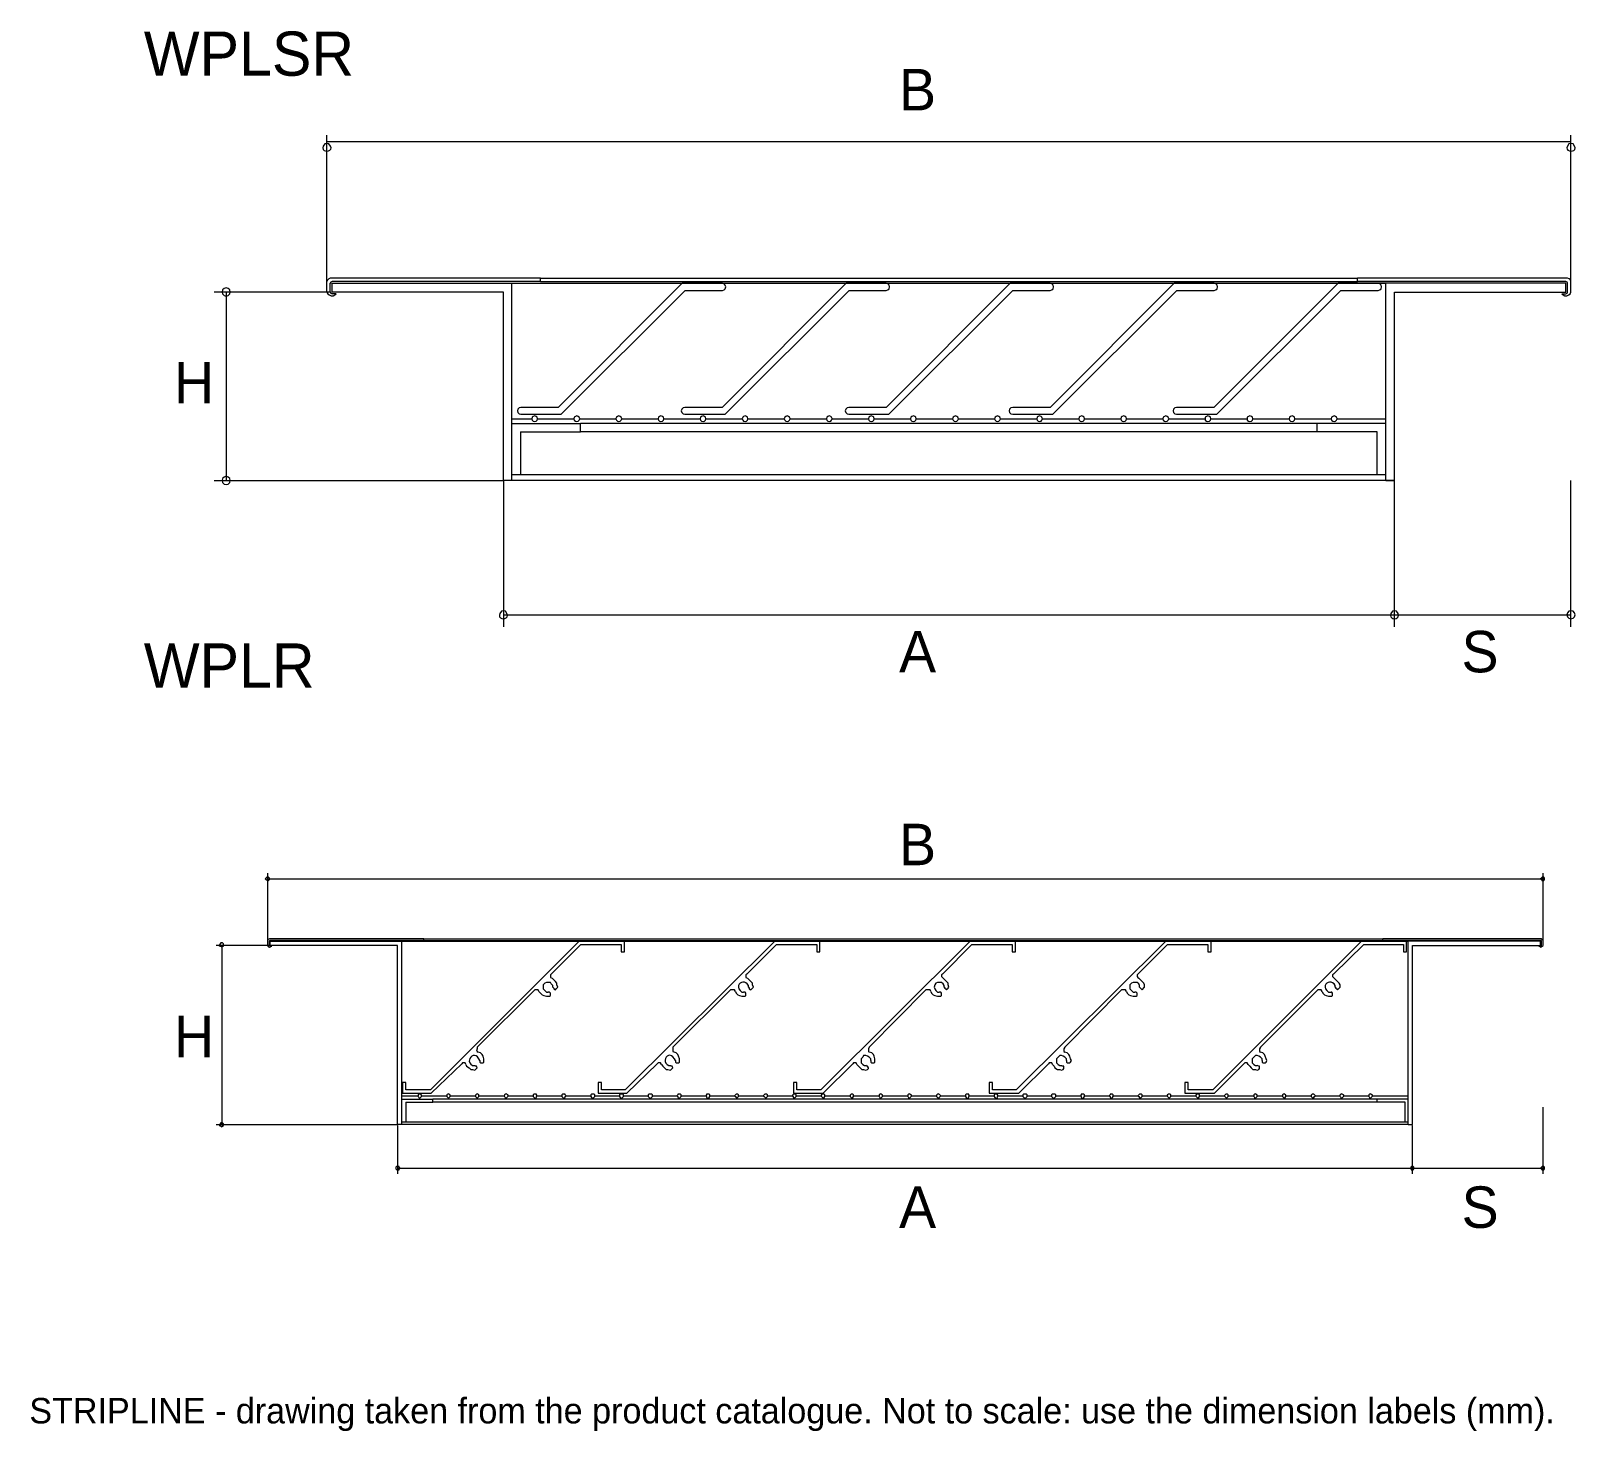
# Model space of a CAD drawing. Extents: x 0 to 243, y -13 to 206.
import ezdxf

# ---------------------------------------------------------------- set-up
doc = ezdxf.new("R2010")
doc.units = 0
for name, color, linetype in [('GEOMETRY', 7, 'Continuous'), ('NOTE', 1, 'Continuous'), ('TEXT', 7, 'Continuous')]:
    doc.layers.add(name, color=color, linetype=linetype)

msp = doc.modelspace()

# ---------------------------------------------------------------- linework, layer by layer
at = {"layer": 'GEOMETRY', "lineweight": 20}
for points in [[(46.69, 167.14), (46.69, 190.13)], [(46.69, 189.13), (241.84, 189.13)], [(241.85, 167.14), (241.85, 190.13)], [(80.19, 167.67), (47.22, 167.67), (46.96, 167.6), (46.77, 167.4), (46.69, 167.14)], [(80.19, 167.14), (80.19, 167.67)], [(80.19, 167.67), (208.35, 167.67)], [(241.31, 167.67), (208.35, 167.67)], [(208.35, 167.14), (208.35, 167.67)], [(241.85, 167.14), (241.77, 167.41), (241.58, 167.6), (241.31, 167.67)], [(47.22, 165.51), (28.98, 165.51)], [(30.87, 165.51), (30.87, 135.96)], [(46.69, 165.51), (46.69, 167.14)], [(46.69, 165.51), (46.81, 165.24), (47.03, 165.05), (47.34, 164.94), (47.64, 164.94), (47.91, 165.05), (48.14, 165.24)], [(80.19, 167.14), (47.49, 167.14), (47.3, 167.06), (47.22, 166.88)], [(47.22, 165.51), (47.22, 166.88)], [(47.22, 165.51), (47.3, 165.32), (47.49, 165.24)], [(74.39, 165.51), (47.49, 165.51), (47.49, 166.88), (75.72, 166.88)], [(48.14, 165.24), (47.49, 165.24)], [(74.39, 135.96), (74.39, 165.51)], [(74.39, 135.96), (74.39, 165.51)], [(75.72, 135.96), (75.72, 166.88)], [(75.72, 166.88), (212.82, 166.88)], [(80.19, 167.14), (208.35, 167.14)], [(241.05, 167.14), (208.35, 167.14)], [(241.05, 166.88), (208.35, 166.88)], [(212.82, 135.96), (212.82, 166.88)], [(214.15, 135.96), (214.15, 165.51)], [(214.15, 165.51), (241.05, 165.51)], [(240.4, 165.24), (241.05, 165.24), (241.24, 165.32), (241.31, 165.51)], [(240.4, 165.24), (240.63, 165.05), (240.9, 164.94), (241.2, 164.94), (241.5, 165.05), (241.73, 165.24), (241.84, 165.51)], [(241.31, 166.88), (241.24, 167.06), (241.05, 167.14)], [(241.05, 165.51), (241.05, 166.88)], [(241.31, 165.51), (241.31, 166.88)], [(241.85, 165.51), (241.85, 167.14)], [(75.72, 145.63), (78.83, 145.63)], [(79.74, 145.63), (79.66, 145.86), (79.51, 146.01), (79.28, 146.08), (79.05, 146.01), (78.9, 145.86), (78.83, 145.63), (78.9, 145.4), (79.05, 145.25), (79.28, 145.18), (79.51, 145.25), (79.66, 145.4), (79.74, 145.63), (85.43, 145.63)], [(86.34, 145.63), (86.26, 145.86), (86.11, 146.01), (85.88, 146.08), (85.66, 146.01), (85.5, 145.86), (85.43, 145.63), (85.5, 145.4), (85.66, 145.25), (85.88, 145.18), (86.11, 145.25), (86.26, 145.4), (86.34, 145.63), (92.03, 145.63)], [(92.94, 145.63), (92.86, 145.86), (92.71, 146.01), (92.49, 146.08), (92.26, 146.01), (92.11, 145.86), (92.03, 145.63), (92.11, 145.4), (92.26, 145.25), (92.49, 145.18), (92.71, 145.25), (92.86, 145.4), (92.94, 145.63), (98.63, 145.63)], [(99.54, 145.63), (99.47, 145.86), (99.31, 146.01), (99.09, 146.08), (98.86, 146.01), (98.71, 145.86), (98.63, 145.63), (98.71, 145.4), (98.86, 145.25), (99.09, 145.18), (99.31, 145.25), (99.47, 145.4), (99.54, 145.63), (105.23, 145.63)], [(106.14, 145.63), (106.07, 145.86), (105.91, 146.01), (105.69, 146.08), (105.46, 146.01), (105.31, 145.86), (105.23, 145.63), (105.31, 145.4), (105.46, 145.25), (105.69, 145.18), (105.91, 145.25), (106.07, 145.4), (106.14, 145.63), (111.83, 145.63)], [(112.74, 145.63), (112.67, 145.86), (112.51, 146.01), (112.29, 146.08), (112.06, 146.01), (111.91, 145.86), (111.83, 145.63), (111.91, 145.4), (112.06, 145.25), (112.29, 145.18), (112.51, 145.25), (112.67, 145.4), (112.74, 145.63), (118.43, 145.63)], [(119.34, 145.63), (119.27, 145.86), (119.12, 146.01), (118.89, 146.08), (118.66, 146.01), (118.51, 145.86), (118.43, 145.63), (118.51, 145.4), (118.66, 145.25), (118.89, 145.18), (119.12, 145.25), (119.27, 145.4), (119.34, 145.63), (125.04, 145.63)], [(125.95, 145.63), (125.87, 145.86), (125.72, 146.01), (125.49, 146.08), (125.26, 146.01), (125.11, 145.86), (125.04, 145.63), (125.11, 145.4), (125.26, 145.25), (125.49, 145.18), (125.72, 145.25), (125.87, 145.4), (125.95, 145.63), (131.64, 145.63)], [(132.55, 145.63), (132.47, 145.86), (132.32, 146.01), (132.09, 146.08), (131.86, 146.01), (131.71, 145.86), (131.64, 145.63), (131.71, 145.4), (131.86, 145.25), (132.09, 145.18), (132.32, 145.25), (132.47, 145.4), (132.55, 145.63), (138.24, 145.63)], [(139.15, 145.63), (139.07, 145.86), (138.92, 146.01), (138.69, 146.08), (138.46, 146.01), (138.31, 145.86), (138.24, 145.63), (138.31, 145.4), (138.46, 145.25), (138.69, 145.18), (138.92, 145.25), (139.07, 145.4), (139.15, 145.63), (144.84, 145.63)], [(145.75, 145.63), (145.67, 145.86), (145.52, 146.01), (145.29, 146.08), (145.07, 146.01), (144.91, 145.86), (144.84, 145.63), (144.91, 145.4), (145.07, 145.25), (145.29, 145.18), (145.52, 145.25), (145.67, 145.4), (145.75, 145.63), (151.44, 145.63)], [(152.35, 145.63), (152.28, 145.86), (152.12, 146.01), (151.89, 146.08), (151.67, 146.01), (151.52, 145.86), (151.44, 145.63), (151.52, 145.4), (151.67, 145.25), (151.89, 145.18), (152.12, 145.25), (152.28, 145.4), (152.35, 145.63), (158.04, 145.63)], [(158.95, 145.63), (158.87, 145.86), (158.72, 146.01), (158.5, 146.08), (158.27, 146.01), (158.12, 145.86), (158.04, 145.63), (158.12, 145.4), (158.27, 145.25), (158.5, 145.18), (158.72, 145.25), (158.87, 145.4), (158.95, 145.63), (164.64, 145.63)], [(165.55, 145.63), (165.48, 145.86), (165.33, 146.01), (165.1, 146.08), (164.87, 146.01), (164.68, 145.86), (164.64, 145.63), (164.68, 145.4), (164.87, 145.25), (165.1, 145.18), (165.33, 145.25), (165.48, 145.4), (165.55, 145.63), (171.24, 145.63)], [(172.15, 145.63), (172.08, 145.86), (171.93, 146.01), (171.7, 146.08), (171.47, 146.01), (171.28, 145.86), (171.24, 145.63), (171.28, 145.4), (171.47, 145.25), (171.7, 145.18), (171.93, 145.25), (172.08, 145.4), (172.15, 145.63), (177.84, 145.63)], [(178.76, 145.63), (178.68, 145.86), (178.53, 146.01), (178.3, 146.08), (178.07, 146.01), (177.88, 145.86), (177.84, 145.63), (177.88, 145.4), (178.07, 145.25), (178.3, 145.18), (178.53, 145.25), (178.68, 145.4), (178.76, 145.63), (184.45, 145.63)], [(185.36, 145.63), (185.28, 145.86), (185.13, 146.01), (184.9, 146.08), (184.67, 146.01), (184.48, 145.86), (184.45, 145.63), (184.48, 145.4), (184.67, 145.25), (184.9, 145.18), (185.13, 145.25), (185.28, 145.4), (185.36, 145.63), (191.05, 145.63)], [(191.96, 145.63), (191.88, 145.86), (191.73, 146.01), (191.5, 146.08), (191.27, 146.01), (191.08, 145.86), (191.05, 145.63), (191.08, 145.4), (191.27, 145.25), (191.5, 145.18), (191.73, 145.25), (191.88, 145.4), (191.96, 145.63), (197.65, 145.63)], [(198.56, 145.63), (198.48, 145.86), (198.33, 146.01), (198.1, 146.08), (197.88, 146.01), (197.69, 145.86), (197.65, 145.63), (197.69, 145.4), (197.88, 145.25), (198.1, 145.18), (198.33, 145.25), (198.48, 145.4), (198.56, 145.63), (204.25, 145.63)], [(205.16, 145.63), (205.08, 145.86), (204.93, 146.01), (204.7, 146.08), (204.48, 146.01), (204.29, 145.86), (204.25, 145.63), (204.29, 145.4), (204.48, 145.25), (204.7, 145.18), (204.93, 145.25), (205.08, 145.4), (205.16, 145.63), (212.82, 145.63)], [(75.72, 144.91), (86.45, 144.91)], [(77.04, 143.58), (77.04, 136.83), (75.72, 136.83)], [(77.04, 143.58), (86.45, 143.58)], [(212.82, 144.91), (202.05, 144.91), (86.45, 144.91)], [(86.45, 143.58), (86.45, 144.91)], [(211.46, 143.58), (202.05, 143.58), (86.45, 143.58)], [(202.05, 143.58), (202.05, 144.91)], [(211.46, 136.83), (211.46, 143.58)], [(28.98, 135.96), (74.39, 135.96)], [(212.82, 135.96), (214.15, 135.96), (74.39, 135.96)], [(75.72, 135.96), (74.39, 135.96)], [(74.39, 135.96), (74.39, 112.97)], [(212.82, 136.83), (211.46, 136.83), (77.04, 136.83)], [(214.15, 112.97), (214.15, 135.96)], [(241.85, 112.97), (241.85, 135.96)], [(74.39, 114.86), (241.85, 114.86)], [(37.41, 63.78), (37.41, 74.35)], [(37.41, 73.45), (237.47, 73.45)], [(237.47, 63.78), (237.47, 74.35)], [(37.66, 63), (29.29, 63)], [(30.19, 63), (30.19, 34.77)], [(61.9, 64.03), (37.67, 64.03), (37.41, 63.91), (37.41, 63.78)], [(37.41, 63), (37.41, 63.78)], [(37.41, 63), (37.41, 62.87), (37.66, 62.75), (37.92, 62.87), (38.05, 62.87)], [(37.66, 63), (37.66, 63.65)], [(37.66, 63), (37.79, 62.87)], [(61.9, 63.78), (37.67, 63.78), (37.67, 63.65)], [(57.78, 63), (37.8, 63), (37.8, 63.65), (58.42, 63.65)], [(57.78, 34.9), (57.78, 63)], [(57.78, 34.9), (57.78, 63)], [(58.42, 34.9), (58.42, 63.65)], [(58.42, 63.65), (216.33, 63.65)], [(81.88, 58.49), (86.52, 63.13), (92.84, 63.13), (92.84, 61.97), (93.35, 61.97), (93.35, 63.65), (86.26, 63.65), (62.93, 40.32), (59.06, 40.32), (59.06, 41.47), (58.55, 41.47), (58.55, 39.8), (63.06, 39.8), (67.83, 44.44)], [(61.9, 64.03), (212.34, 64.03)], [(61.9, 63.78), (61.9, 64.03)], [(61.9, 63.78), (212.34, 63.78)], [(112.56, 58.49), (117.2, 63.13), (123.52, 63.13), (123.52, 61.97), (124.03, 61.97), (124.03, 63.65), (116.94, 63.65), (93.48, 40.32), (89.75, 40.32), (89.75, 41.47), (89.23, 41.47), (89.23, 39.8), (93.74, 39.8), (98.51, 44.44)], [(143.24, 58.49), (147.88, 63.13), (154.2, 63.13), (154.2, 61.97), (154.71, 61.97), (154.71, 63.65), (147.62, 63.65), (124.16, 40.32), (120.42, 40.32), (120.42, 41.47), (119.91, 41.47), (119.91, 39.8), (124.55, 39.8), (129.19, 44.44)], [(173.92, 58.49), (178.56, 63.13), (184.88, 63.13), (184.88, 61.97), (185.39, 61.97), (185.39, 63.65), (178.3, 63.65), (154.84, 40.32), (151.1, 40.32), (151.1, 41.47), (150.59, 41.47), (150.59, 39.8), (155.23, 39.8), (159.87, 44.44)], [(204.6, 58.49), (209.37, 63.13), (215.56, 63.13), (215.56, 61.97), (216.07, 61.97), (216.07, 63.65), (208.98, 63.65), (185.65, 40.32), (181.78, 40.32), (181.78, 41.47), (181.27, 41.47), (181.27, 39.8), (185.91, 39.8), (190.55, 44.44)], [(237.21, 64.03), (212.34, 64.03)], [(212.34, 63.78), (212.34, 64.03)], [(237.09, 63.78), (212.34, 63.78)], [(237.09, 63.65), (214.27, 63.65)], [(216.33, 34.9), (216.33, 63.65)], [(216.98, 34.9), (216.98, 63)], [(216.98, 63), (237.09, 63)], [(236.83, 62.87), (237.09, 62.87), (237.21, 63)], [(236.83, 62.87), (236.96, 62.87), (237.09, 62.75), (237.34, 62.87), (237.47, 63)], [(237.21, 63.65), (237.21, 63.78), (237.09, 63.78)], [(237.09, 63), (237.09, 63.65)], [(237.47, 63.78), (237.34, 63.91), (237.21, 64.03)], [(237.21, 63), (237.21, 63.65)], [(237.47, 63), (237.47, 63.78)], [(38.05, 62.87), (37.79, 62.87)], [(81.88, 58.49), (81.75, 58.36), (81.75, 57.98), (82.01, 57.85)], [(112.56, 58.49), (112.43, 58.36), (112.43, 57.98), (112.69, 57.85)], [(143.24, 58.49), (143.11, 58.36), (143.11, 58.1), (143.24, 57.98), (143.37, 57.85)], [(173.92, 58.49), (173.79, 58.36), (173.79, 58.1), (173.92, 57.98), (174.05, 57.85)], [(204.6, 58.49), (204.47, 58.36), (204.47, 58.1), (204.6, 57.98), (204.73, 57.85)], [(70.28, 47.02), (79.3, 56.04)], [(79.95, 55.79), (79.82, 56.04), (79.3, 56.04)], [(79.95, 55.79), (80.2, 55.53), (80.46, 55.27), (80.72, 55.14), (81.11, 55.01), (81.62, 55.01), (81.75, 55.14), (81.75, 55.53), (81.62, 55.66), (81.36, 55.66)], [(82.14, 56.43), (82.14, 56.69), (81.88, 56.95), (81.75, 57.2), (81.11, 57.2), (80.85, 57.08), (80.59, 56.82), (80.59, 56.17), (80.85, 55.91), (81.11, 55.66), (81.37, 55.66)], [(82.14, 56.43), (82.27, 56.3), (82.27, 56.17), (82.53, 56.04), (82.65, 56.17), (82.78, 56.3), (82.91, 56.43), (82.78, 56.82), (82.78, 57.08), (82.53, 57.33), (82.01, 57.85)], [(100.96, 47.02), (109.98, 56.04)], [(110.76, 55.79), (110.63, 56.04), (109.98, 56.04)], [(110.76, 55.79), (110.89, 55.53), (111.14, 55.27), (111.4, 55.14), (111.79, 55.01), (112.3, 55.01), (112.43, 55.14), (112.43, 55.53), (112.3, 55.66), (112.05, 55.66)], [(112.82, 56.43), (112.82, 56.69), (112.63, 56.96), (112.42, 57.14), (112.18, 57.23), (111.95, 57.25), (111.73, 57.19), (111.53, 57.07), (111.38, 56.91), (111.28, 56.7), (111.26, 56.46), (111.33, 56.2), (111.5, 55.93), (111.79, 55.66), (112.05, 55.66)], [(112.82, 56.43), (112.95, 56.3), (112.95, 56.17), (113.21, 56.04), (113.33, 56.17), (113.46, 56.3), (113.59, 56.43), (113.46, 56.82), (113.46, 57.08), (113.21, 57.33), (112.95, 57.59), (112.69, 57.85)], [(131.77, 47.02), (140.66, 56.04)], [(141.44, 55.79), (141.31, 56.04), (140.66, 56.04)], [(141.44, 55.79), (141.56, 55.53), (141.82, 55.27), (142.08, 55.14), (142.47, 55.01), (142.98, 55.01), (143.11, 55.14), (143.11, 55.53), (142.98, 55.66), (142.72, 55.66)], [(143.5, 56.43), (143.5, 56.69), (143.37, 56.95), (143.11, 57.2), (142.47, 57.2), (142.21, 57.08), (142.08, 56.82), (141.95, 56.43), (142.08, 56.17), (142.21, 55.91), (142.47, 55.66), (142.72, 55.66)], [(143.5, 56.43), (143.63, 56.3), (143.76, 56.17), (143.89, 56.04), (144.14, 56.3), (144.27, 56.43), (144.14, 56.82), (144.14, 57.08), (143.89, 57.33), (143.63, 57.59), (143.37, 57.85)], [(162.45, 47.02), (171.34, 56.04)], [(172.12, 55.79), (171.99, 56.04), (171.34, 56.04)], [(172.12, 55.79), (172.25, 55.53), (172.5, 55.27), (172.76, 55.14), (173.15, 55.01), (173.66, 55.01), (173.79, 55.14), (173.79, 55.53), (173.66, 55.66), (173.41, 55.66)], [(174.18, 56.43), (174.18, 56.69), (174.05, 56.95), (173.79, 57.2), (173.15, 57.2), (172.89, 57.08), (172.63, 56.82), (172.63, 56.17), (172.89, 55.91), (173.15, 55.66), (173.41, 55.66)], [(174.18, 56.43), (174.31, 56.3), (174.44, 56.17), (174.57, 56.04), (174.95, 56.43), (174.95, 56.82), (174.82, 57.08), (174.31, 57.59), (174.05, 57.85)], [(193.13, 47.02), (202.15, 56.04)], [(202.8, 55.79), (202.67, 56.04), (202.15, 56.04)], [(202.8, 55.79), (202.92, 55.53), (203.18, 55.27), (203.44, 55.14), (203.83, 55.01), (204.34, 55.01), (204.47, 55.14), (204.47, 55.53), (204.34, 55.66), (204.21, 55.66)], [(204.86, 56.43), (204.86, 56.69), (204.68, 56.96), (204.46, 57.14), (204.22, 57.23), (203.99, 57.25), (203.77, 57.19), (203.57, 57.07), (203.42, 56.91), (203.32, 56.7), (203.3, 56.46), (203.37, 56.2), (203.54, 55.93), (203.83, 55.66), (204.21, 55.66)], [(204.86, 56.43), (204.99, 56.3), (205.12, 56.17), (205.25, 56.04), (205.5, 56.3), (205.63, 56.43), (205.63, 56.82), (205.5, 57.08), (205.25, 57.33), (204.99, 57.59), (204.73, 57.85)], [(70.28, 47.02), (70.28, 46.76), (70.15, 46.63), (70.28, 46.38), (70.41, 46.25)], [(70.66, 44.96), (70.66, 44.7), (70.79, 44.57), (71.18, 44.57), (71.31, 44.7), (71.31, 45.22), (71.18, 45.6), (71.05, 45.86), (70.79, 46.12), (70.41, 46.25)], [(100.96, 47.02), (100.96, 46.38), (101.22, 46.25)], [(101.35, 44.96), (101.35, 44.7), (101.47, 44.57), (101.86, 44.57), (101.99, 44.7), (101.99, 45.22), (101.86, 45.6), (101.73, 45.86), (101.47, 46.12), (101.22, 46.25)], [(131.77, 47.02), (131.64, 46.76), (131.64, 46.38), (131.77, 46.25)], [(132.03, 44.96), (132.03, 44.7), (132.16, 44.57), (132.54, 44.57), (132.67, 44.7), (132.67, 45.22), (132.54, 45.6), (132.41, 45.86), (132.16, 46.12), (131.77, 46.25)], [(162.45, 47.02), (162.32, 46.76), (162.32, 46.38), (162.45, 46.25)], [(162.71, 44.96), (162.71, 44.7), (162.83, 44.57), (163.22, 44.57), (163.35, 44.7), (163.48, 44.96), (163.35, 45.22), (163.22, 45.6), (163.09, 45.86), (162.83, 46.12), (162.45, 46.25)], [(193.13, 47.02), (193, 46.76), (193, 46.38), (193.13, 46.25)], [(193.39, 44.96), (193.39, 44.7), (193.52, 44.57), (193.9, 44.57), (194.03, 44.7), (194.16, 44.96), (194.03, 45.22), (193.9, 45.6), (193.77, 45.86), (193.52, 46.12), (193.13, 46.25)], [(68.47, 44.31), (68.35, 44.57), (67.96, 44.57), (67.83, 44.44)], [(68.47, 44.31), (68.6, 44.06), (68.99, 43.8), (69.25, 43.54), (69.51, 43.54), (69.89, 43.41), (70.02, 43.54), (70.15, 43.67), (70.28, 43.8), (70.15, 44.06), (70.02, 44.06), (69.89, 44.18)], [(70.66, 44.96), (70.54, 45.22), (70.32, 45.51), (70.08, 45.68), (69.85, 45.75), (69.62, 45.73), (69.42, 45.63), (69.24, 45.48), (69.11, 45.28), (69.03, 45.05), (69.02, 44.82), (69.09, 44.58), (69.25, 44.37), (69.51, 44.18), (69.89, 44.18)], [(99.16, 44.31), (99.03, 44.57), (98.64, 44.57), (98.51, 44.44)], [(99.16, 44.31), (99.41, 44.06), (99.67, 43.8), (99.93, 43.54), (100.19, 43.54), (100.57, 43.41), (100.7, 43.54), (100.96, 43.8), (100.83, 44.06), (100.7, 44.06), (100.57, 44.18)], [(101.35, 44.96), (101.22, 45.22), (100.98, 45.52), (100.74, 45.7), (100.5, 45.77), (100.28, 45.74), (100.08, 45.63), (99.93, 45.46), (99.81, 45.25), (99.76, 45.02), (99.77, 44.78), (99.86, 44.55), (100.04, 44.34), (100.31, 44.18), (100.57, 44.18)], [(129.83, 44.31), (129.7, 44.57), (129.32, 44.57), (129.19, 44.44)], [(129.83, 44.31), (130.09, 44.06), (130.35, 43.8), (130.61, 43.54), (130.87, 43.54), (131.25, 43.41), (131.51, 43.54), (131.64, 43.67), (131.64, 43.8), (131.51, 44.06), (131.38, 44.06), (131.25, 44.18)], [(132.03, 44.96), (132.03, 45.22), (131.77, 45.47), (131.51, 45.6), (131.25, 45.73), (130.87, 45.73), (130.74, 45.47), (130.48, 45.22), (130.48, 44.57), (130.74, 44.31), (131, 44.18), (131.25, 44.18)], [(160.51, 44.31), (160.39, 44.57), (160, 44.57), (159.87, 44.44)], [(160.51, 44.31), (160.77, 44.06), (160.9, 43.8), (161.29, 43.54), (161.67, 43.54), (161.93, 43.41), (162.19, 43.54), (162.32, 43.67), (162.32, 44.06), (162.06, 44.06), (161.93, 44.18)], [(162.71, 44.96), (162.71, 45.22), (162.45, 45.47), (162.19, 45.6), (161.93, 45.73), (161.67, 45.73), (161.16, 45.22), (161.16, 44.57), (161.42, 44.31), (161.67, 44.18), (161.93, 44.18)], [(191.2, 44.31), (191.06, 44.57), (190.68, 44.57), (190.55, 44.44)], [(191.2, 44.31), (191.45, 44.06), (191.71, 43.8), (191.97, 43.54), (192.35, 43.54), (192.61, 43.41), (192.87, 43.54), (193, 43.67), (193, 44.06), (192.87, 44.06), (192.61, 44.18)], [(193.39, 44.96), (193.39, 45.22), (193.13, 45.47), (192.87, 45.6), (192.61, 45.73), (192.36, 45.73), (191.84, 45.22), (191.84, 44.57), (192.1, 44.31), (192.36, 44.18), (192.61, 44.18)], [(58.42, 39.41), (61, 39.41)], [(58.42, 38.9), (63.32, 38.9)], [(61.51, 39.41), (61.51, 39.54), (61.43, 39.62), (61.35, 39.67), (61.27, 39.69), (61.19, 39.68), (61.12, 39.66), (61.06, 39.61), (61.01, 39.55), (60.99, 39.48), (60.98, 39.4), (61, 39.32), (61.05, 39.24), (61.13, 39.16), (61.25, 39.03), (61.38, 39.16), (61.51, 39.29), (61.51, 39.41), (65.51, 39.41)], [(211.43, 38.9), (63.32, 38.9)], [(63.32, 38.38), (63.32, 38.9)], [(66.03, 39.41), (66.03, 39.54), (65.94, 39.62), (65.86, 39.67), (65.78, 39.69), (65.7, 39.68), (65.63, 39.65), (65.57, 39.61), (65.52, 39.55), (65.5, 39.48), (65.49, 39.4), (65.51, 39.32), (65.56, 39.23), (65.64, 39.16), (65.77, 39.03), (65.89, 39.16), (66.03, 39.29), (66.03, 39.41), (70.02, 39.41)], [(70.54, 39.41), (70.54, 39.54), (70.46, 39.62), (70.37, 39.67), (70.29, 39.69), (70.21, 39.68), (70.14, 39.66), (70.08, 39.61), (70.04, 39.55), (70.01, 39.48), (70, 39.4), (70.02, 39.32), (70.07, 39.24), (70.15, 39.16), (70.28, 39.03), (70.54, 39.29), (70.54, 39.41), (74.53, 39.41)], [(75.18, 39.41), (75.05, 39.54), (74.97, 39.62), (74.89, 39.67), (74.8, 39.69), (74.72, 39.68), (74.65, 39.66), (74.59, 39.61), (74.55, 39.55), (74.52, 39.48), (74.51, 39.4), (74.53, 39.32), (74.58, 39.24), (74.66, 39.16), (74.79, 39.03), (74.92, 39.16), (75.05, 39.29), (75.18, 39.41), (79.04, 39.41)], [(79.69, 39.41), (79.56, 39.54), (79.56, 39.67), (79.17, 39.67), (79.04, 39.54), (79.04, 39.29), (79.3, 39.03), (79.56, 39.16), (79.56, 39.29), (79.69, 39.41), (83.56, 39.41)], [(84.2, 39.41), (84.07, 39.54), (84.07, 39.67), (83.68, 39.67), (83.56, 39.54), (83.56, 39.29), (83.68, 39.16), (83.81, 39.03), (84.07, 39.16), (84.07, 39.29), (84.2, 39.41), (88.07, 39.41)], [(88.71, 39.41), (88.71, 39.54), (88.58, 39.67), (88.2, 39.67), (88.07, 39.54), (88.07, 39.29), (88.2, 39.16), (88.45, 39.03), (88.71, 39.29), (88.71, 39.41), (92.58, 39.41)], [(93.22, 39.41), (93.22, 39.54), (93.1, 39.67), (92.71, 39.67), (92.58, 39.54), (92.58, 39.29), (92.71, 39.16), (92.97, 39.03), (93.22, 39.29), (93.22, 39.41), (97.09, 39.41)], [(97.74, 39.41), (97.74, 39.54), (97.61, 39.67), (97.22, 39.67), (97.09, 39.54), (97.09, 39.29), (97.22, 39.16), (97.48, 39.03), (97.61, 39.16), (97.74, 39.29), (97.74, 39.41), (101.6, 39.41)], [(102.25, 39.41), (102.25, 39.54), (102.12, 39.67), (101.73, 39.67), (101.73, 39.54), (101.6, 39.41), (101.73, 39.29), (101.73, 39.16), (101.99, 39.03), (102.25, 39.29), (102.25, 39.41), (106.11, 39.41)], [(106.76, 39.41), (106.76, 39.54), (106.63, 39.67), (106.24, 39.67), (106.24, 39.54), (106.11, 39.41), (106.24, 39.29), (106.24, 39.16), (106.5, 39.03), (106.63, 39.16), (106.76, 39.29), (106.76, 39.41), (110.63, 39.41)], [(111.27, 39.41), (111.27, 39.54), (111.14, 39.67), (110.89, 39.67), (110.76, 39.54), (110.63, 39.41), (110.76, 39.29), (110.89, 39.16), (111.01, 39.03), (111.27, 39.29), (111.27, 39.41), (115.14, 39.41)], [(115.78, 39.41), (115.78, 39.54), (115.65, 39.67), (115.4, 39.67), (115.14, 39.41), (115.27, 39.29), (115.52, 39.03), (115.65, 39.16), (115.78, 39.29), (115.78, 39.41), (119.65, 39.41)], [(120.29, 39.41), (120.29, 39.54), (120.17, 39.67), (119.91, 39.67), (119.78, 39.54), (119.65, 39.41), (119.78, 39.29), (119.91, 39.16), (120.04, 39.03), (120.17, 39.16), (120.29, 39.29), (120.29, 39.41), (124.16, 39.41)], [(124.81, 39.41), (124.81, 39.54), (124.68, 39.67), (124.42, 39.67), (124.29, 39.54), (124.16, 39.41), (124.29, 39.29), (124.42, 39.16), (124.55, 39.03), (124.68, 39.16), (124.81, 39.29), (124.81, 39.41), (128.8, 39.41)], [(129.32, 39.41), (129.32, 39.54), (129.24, 39.62), (129.16, 39.67), (129.07, 39.69), (128.99, 39.68), (128.92, 39.66), (128.86, 39.61), (128.82, 39.55), (128.79, 39.48), (128.78, 39.4), (128.8, 39.32), (128.85, 39.24), (128.93, 39.16), (129.06, 39.03), (129.19, 39.16), (129.32, 39.29), (129.32, 39.41), (133.32, 39.41)], [(133.83, 39.41), (133.83, 39.54), (133.75, 39.62), (133.67, 39.67), (133.59, 39.69), (133.51, 39.68), (133.44, 39.66), (133.38, 39.61), (133.33, 39.55), (133.3, 39.48), (133.3, 39.4), (133.32, 39.32), (133.36, 39.24), (133.44, 39.16), (133.57, 39.03), (133.7, 39.16), (133.83, 39.29), (133.83, 39.41), (137.83, 39.41)], [(138.47, 39.41), (138.34, 39.54), (138.26, 39.62), (138.18, 39.67), (138.1, 39.69), (138.02, 39.68), (137.95, 39.66), (137.89, 39.61), (137.84, 39.55), (137.81, 39.48), (137.81, 39.4), (137.83, 39.32), (137.87, 39.24), (137.95, 39.16), (138.08, 39.03), (138.21, 39.16), (138.34, 39.29), (138.47, 39.41), (142.34, 39.41)], [(142.98, 39.41), (142.85, 39.54), (142.77, 39.62), (142.69, 39.67), (142.61, 39.69), (142.53, 39.68), (142.46, 39.66), (142.4, 39.61), (142.35, 39.55), (142.33, 39.48), (142.32, 39.4), (142.34, 39.32), (142.39, 39.24), (142.47, 39.16), (142.6, 39.03), (142.72, 39.16), (142.98, 39.41), (146.85, 39.41)], [(147.5, 39.41), (147.37, 39.54), (147.37, 39.67), (146.98, 39.67), (146.85, 39.54), (146.85, 39.29), (146.98, 39.16), (147.11, 39.03), (147.37, 39.16), (147.37, 39.29), (147.5, 39.41), (151.36, 39.41)], [(152.01, 39.41), (151.88, 39.54), (151.88, 39.67), (151.49, 39.67), (151.36, 39.54), (151.36, 39.29), (151.49, 39.16), (151.75, 39.03), (151.88, 39.16), (151.88, 39.29), (152.01, 39.41), (155.87, 39.41)], [(156.52, 39.41), (156.52, 39.54), (156.39, 39.67), (156, 39.67), (155.87, 39.54), (155.87, 39.29), (156, 39.16), (156.26, 39.03), (156.39, 39.16), (156.52, 39.29), (156.52, 39.41), (160.39, 39.41)], [(161.03, 39.41), (161.03, 39.54), (160.9, 39.67), (160.51, 39.67), (160.38, 39.54), (160.38, 39.29), (160.51, 39.16), (160.77, 39.03), (160.9, 39.16), (161.03, 39.29), (161.03, 39.41), (164.9, 39.41)], [(165.54, 39.41), (165.54, 39.54), (165.41, 39.67), (165.03, 39.67), (165.03, 39.54), (164.9, 39.41), (165.03, 39.29), (165.03, 39.16), (165.28, 39.03), (165.41, 39.16), (165.54, 39.29), (165.54, 39.41), (169.41, 39.41)], [(170.05, 39.41), (170.05, 39.54), (169.93, 39.67), (169.54, 39.67), (169.54, 39.54), (169.41, 39.41), (169.54, 39.29), (169.54, 39.16), (169.8, 39.03), (169.93, 39.16), (170.05, 39.29), (170.05, 39.41), (173.92, 39.41)], [(174.57, 39.41), (174.57, 39.54), (174.44, 39.67), (174.18, 39.67), (174.05, 39.54), (173.92, 39.41), (174.05, 39.29), (174.18, 39.16), (174.31, 39.03), (174.44, 39.16), (174.57, 39.29), (174.57, 39.41), (178.43, 39.41)], [(179.08, 39.41), (179.08, 39.54), (178.95, 39.67), (178.69, 39.67), (178.56, 39.54), (178.43, 39.41), (178.56, 39.29), (178.69, 39.16), (178.82, 39.03), (179.08, 39.29), (179.08, 39.41), (182.94, 39.41)], [(183.59, 39.41), (183.59, 39.54), (183.46, 39.67), (183.2, 39.67), (183.07, 39.54), (182.94, 39.41), (183.07, 39.29), (183.2, 39.16), (183.33, 39.03), (183.46, 39.16), (183.59, 39.29), (183.59, 39.41), (187.46, 39.41)], [(188.1, 39.41), (188.1, 39.54), (187.97, 39.67), (187.71, 39.67), (187.58, 39.54), (187.46, 39.41), (187.71, 39.16), (187.84, 39.03), (188.1, 39.29), (188.1, 39.41), (192.1, 39.41)], [(192.61, 39.41), (192.61, 39.54), (192.53, 39.62), (192.45, 39.67), (192.37, 39.69), (192.29, 39.68), (192.22, 39.66), (192.16, 39.61), (192.11, 39.55), (192.08, 39.48), (192.08, 39.4), (192.1, 39.32), (192.15, 39.24), (192.22, 39.16), (192.35, 39.03), (192.48, 39.16), (192.61, 39.29), (192.61, 39.41), (196.61, 39.41)], [(197.12, 39.41), (197.12, 39.54), (197.04, 39.62), (196.96, 39.67), (196.88, 39.69), (196.8, 39.68), (196.73, 39.66), (196.67, 39.61), (196.62, 39.55), (196.6, 39.48), (196.59, 39.4), (196.61, 39.32), (196.66, 39.24), (196.74, 39.16), (196.87, 39.03), (197, 39.16), (197.12, 39.29), (197.12, 39.41), (201.12, 39.41)], [(201.76, 39.41), (201.64, 39.54), (201.56, 39.62), (201.47, 39.67), (201.39, 39.69), (201.31, 39.68), (201.24, 39.66), (201.18, 39.61), (201.14, 39.55), (201.11, 39.48), (201.1, 39.4), (201.12, 39.32), (201.17, 39.24), (201.25, 39.16), (201.38, 39.03), (201.51, 39.16), (201.64, 39.29), (201.76, 39.41), (205.63, 39.41)], [(206.28, 39.41), (206.15, 39.54), (206.07, 39.62), (205.98, 39.67), (205.9, 39.69), (205.82, 39.68), (205.75, 39.66), (205.69, 39.61), (205.65, 39.55), (205.62, 39.48), (205.61, 39.4), (205.63, 39.32), (205.68, 39.24), (205.76, 39.16), (205.89, 39.03), (206.02, 39.16), (206.15, 39.29), (206.28, 39.41), (210.14, 39.41)], [(210.79, 39.41), (210.66, 39.54), (210.58, 39.62), (210.5, 39.67), (210.41, 39.69), (210.34, 39.68), (210.26, 39.66), (210.2, 39.61), (210.16, 39.55), (210.13, 39.48), (210.12, 39.4), (210.14, 39.32), (210.19, 39.24), (210.27, 39.16), (210.4, 39.03), (210.53, 39.16), (210.66, 39.29), (210.79, 39.41), (216.33, 39.41)], [(211.43, 38.38), (211.43, 38.9)], [(216.33, 38.9), (211.43, 38.9)], [(59.06, 38.38), (59.06, 35.29), (58.42, 35.29)], [(59.06, 38.38), (63.32, 38.38)], [(211.43, 38.38), (63.32, 38.38)], [(215.82, 38.38), (211.43, 38.38)], [(215.82, 35.29), (215.82, 38.38)], [(237.47, 27.17), (237.47, 37.61)], [(29.29, 34.9), (57.77, 34.9)], [(216.33, 34.9), (57.77, 34.9)], [(58.42, 34.9), (57.77, 34.9)], [(57.78, 34.77), (57.78, 27.17)], [(215.82, 35.29), (59.06, 35.29)], [(216.33, 35.29), (215.82, 35.29)], [(216.33, 34.9), (216.98, 34.9)], [(216.33, 34.9), (216.98, 34.9)], [(216.98, 27.17), (216.98, 34.77)], [(57.78, 28.07), (237.47, 28.07)]]:
    msp.add_lwpolyline(points, dxfattribs=at)
for points in [[(46.69, 188.84), (46.35, 188.76), (46.11, 188.41), (46.03, 188.12), (46.08, 187.9), (46.23, 187.74), (46.44, 187.65), (46.69, 187.62), (46.93, 187.66), (47.15, 187.76), (47.29, 187.92), (47.34, 188.14), (47.25, 188.42), (47, 188.76), (46.69, 188.84)], [(241.85, 188.84), (241.54, 188.76), (241.29, 188.42), (241.2, 188.14), (241.25, 187.92), (241.39, 187.76), (241.6, 187.66), (241.85, 187.62), (242.09, 187.65), (242.31, 187.74), (242.46, 187.9), (242.51, 188.12), (242.43, 188.41), (242.19, 188.76), (241.85, 188.84)], [(30.87, 166.15), (30.57, 166.08), (30.3, 165.85), (30.23, 165.51), (30.3, 165.21), (30.57, 164.98), (30.87, 164.86), (31.18, 164.98), (31.44, 165.21), (31.52, 165.51), (31.44, 165.85), (31.18, 166.08), (30.87, 166.15)], [(82.96, 147.41), (77.12, 147.41), (76.85, 147.34), (76.63, 147.15), (76.59, 146.88), (76.63, 146.62), (76.85, 146.39), (77.12, 146.35), (83.42, 146.35), (102.88, 165.77), (108.72, 165.77), (108.99, 165.85), (109.18, 166.04), (109.25, 166.34), (109.18, 166.61), (108.99, 166.8), (108.72, 166.88), (102.42, 166.88), (82.96, 147.41)], [(108.68, 147.41), (102.84, 147.41), (102.58, 147.34), (102.35, 147.15), (102.27, 146.88), (102.35, 146.62), (102.58, 146.39), (102.84, 146.35), (109.14, 146.35), (128.6, 165.77), (134.44, 165.77), (134.71, 165.85), (134.9, 166.04), (134.97, 166.34), (134.9, 166.61), (134.71, 166.8), (134.44, 166.88), (128.15, 166.88), (108.68, 147.41)], [(134.41, 147.41), (128.56, 147.41), (128.3, 147.34), (128.07, 147.15), (127.99, 146.88), (128.07, 146.62), (128.3, 146.39), (128.56, 146.35), (134.86, 146.35), (154.32, 165.77), (160.16, 165.77), (160.43, 165.85), (160.62, 166.04), (160.7, 166.34), (160.62, 166.61), (160.43, 166.8), (160.16, 166.88), (153.87, 166.88), (134.41, 147.41)], [(160.13, 147.41), (154.29, 147.41), (153.98, 147.34), (153.79, 147.15), (153.72, 146.88), (153.79, 146.62), (153.98, 146.39), (154.29, 146.35), (160.58, 146.35), (180.01, 165.77), (185.89, 165.77), (186.15, 165.85), (186.34, 166.04), (186.42, 166.34), (186.34, 166.61), (186.15, 166.8), (185.89, 166.88), (179.59, 166.88), (160.13, 147.41)], [(185.85, 147.41), (179.97, 147.41), (179.7, 147.34), (179.51, 147.15), (179.44, 146.88), (179.51, 146.62), (179.7, 146.39), (179.97, 146.35), (186.3, 146.35), (205.73, 165.77), (211.61, 165.77), (211.87, 165.85), (212.06, 166.04), (212.14, 166.34), (212.06, 166.61), (211.87, 166.8), (211.61, 166.88), (205.31, 166.88), (185.85, 147.41)], [(30.87, 136.6), (30.57, 136.49), (30.3, 136.26), (30.23, 135.96), (30.3, 135.61), (30.57, 135.39), (30.87, 135.31), (31.18, 135.39), (31.44, 135.61), (31.52, 135.96), (31.44, 136.26), (31.18, 136.49), (30.87, 136.6)], [(74.39, 115.51), (74.05, 115.43), (73.81, 115.08), (73.74, 114.79), (73.78, 114.56), (73.93, 114.4), (74.13, 114.3), (74.37, 114.26), (74.6, 114.3), (74.81, 114.39), (74.95, 114.55), (75, 114.78), (74.93, 115.07), (74.69, 115.43), (74.39, 115.51)], [(214.15, 115.51), (213.85, 115.43), (213.61, 115.07), (213.54, 114.78), (213.59, 114.55), (213.73, 114.39), (213.93, 114.3), (214.17, 114.26), (214.41, 114.3), (214.61, 114.4), (214.76, 114.56), (214.8, 114.79), (214.73, 115.08), (214.49, 115.43), (214.15, 115.51)], [(241.85, 115.51), (241.54, 115.43), (241.31, 115.2), (241.2, 114.86), (241.31, 114.56), (241.54, 114.33), (241.85, 114.22), (242.19, 114.33), (242.41, 114.56), (242.49, 114.86), (242.41, 115.2), (242.19, 115.43), (241.85, 115.51)], [(37.41, 73.7), (37.28, 73.7), (37.15, 73.57), (37.02, 73.45), (37.15, 73.32), (37.41, 73.06), (37.54, 73.19), (37.66, 73.32), (37.66, 73.57), (37.54, 73.7), (37.41, 73.7)], [(237.47, 73.7), (237.34, 73.7), (237.21, 73.57), (237.09, 73.45), (237.21, 73.32), (237.34, 73.19), (237.47, 73.06), (237.6, 73.19), (237.73, 73.32), (237.73, 73.57), (237.6, 73.7), (237.47, 73.7)], [(30.19, 63.39), (30.06, 63.39), (29.93, 63.26), (29.8, 63), (29.93, 62.87), (30.06, 62.87), (30.19, 62.75), (30.32, 62.87), (30.45, 62.87), (30.45, 63.26), (30.32, 63.39), (30.19, 63.39)], [(30.19, 35.16), (30.06, 35.16), (29.93, 35.03), (29.8, 34.77), (29.93, 34.77), (30.06, 34.64), (30.19, 34.51), (30.32, 34.64), (30.45, 34.77), (30.45, 35.03), (30.32, 35.16), (30.19, 35.16)], [(57.78, 28.33), (57.65, 28.33), (57.52, 28.2), (57.52, 27.94), (57.65, 27.81), (57.78, 27.68), (58.03, 27.81), (58.03, 27.94), (58.16, 28.07), (58.03, 28.2), (58.03, 28.33), (57.78, 28.33)], [(216.98, 28.33), (216.85, 28.33), (216.72, 28.2), (216.72, 27.94), (216.85, 27.81), (216.98, 27.68), (217.11, 27.81), (217.23, 27.94), (217.23, 28.2), (217.11, 28.33), (216.98, 28.33)], [(237.47, 28.33), (237.34, 28.33), (237.21, 28.2), (237.09, 28.07), (237.21, 27.94), (237.34, 27.81), (237.47, 27.68), (237.6, 27.81), (237.73, 27.94), (237.73, 28.2), (237.6, 28.33), (237.47, 28.33)]]:
    msp.add_lwpolyline(points, close=True, dxfattribs=at)

# ---------------------------------------------------------------- texts
at = {"layer": 'NOTE'}
msp.add_text('STRIPLINE - drawing taken from the product catalogue. Not to scale: use the dimension labels (mm).', height=4, dxfattribs=at).set_placement((0, -12))
at = {"layer": 'TEXT'}
for s, height, p in [('WPLSR', 6.936, (17.96, 199.45)), ('B', 6.51, (136.45, 194.01)), ('H', 6.51, (22.69, 148.05)), ('A', 6.51, (136.45, 105.84)), ('S', 6.51, (224.69, 105.84)), ('WPLR', 6.936, (17.96, 103.45)), ('B', 6.51, (136.45, 75.58)), ('H', 6.51, (22.69, 45.46)), ('A', 6.51, (136.45, 18.68)), ('S', 6.51, (224.7, 18.68))]:
    msp.add_text(s, height=height, dxfattribs=at).set_placement(p)

doc.saveas('drawing.dxf')
